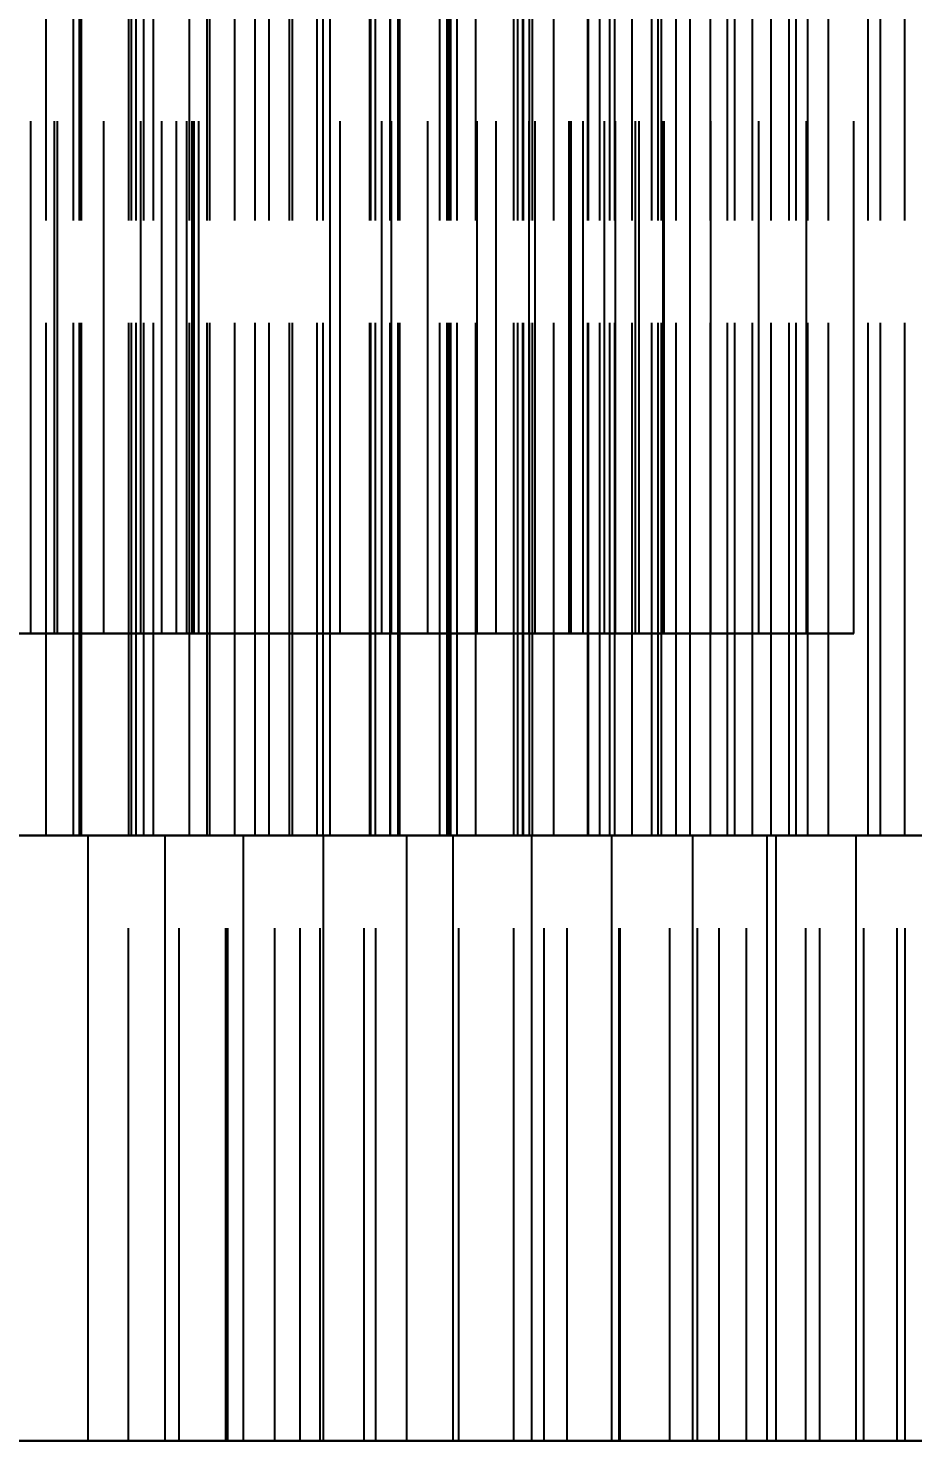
# Model space of a CAD drawing. Header units: millimetres. Extents: x -27 to 154, y -43 to 55.
# Drawn here: x 15.452 to 17.644, y 46.249 to 49.749 of the extents above; entities that cross this region are included whole.
import ezdxf

# ---------------------------------------------------------------- set-up
doc = ezdxf.new("R2010")
doc.units = ezdxf.units.MM
doc.linetypes.add('DASHED', pattern=[1.524, 1.27, -0.254])
for name, color, linetype in [('DIMS', 3, 'CONTINUOUS'), ('HIDDEN', 8, 'DASHED'), ('VISIBLE', 7, 'CONTINUOUS')]:
    doc.layers.add(name, color=color, linetype=linetype)
doc.styles.add('OpenSansCondensed-Light', font='OpenSansCondensed-Light.ttf')
doc.dimstyles.new('EZDXF', dxfattribs={"dimtxt": 0.25, "dimasz": 0.175, "dimexe": 0.375, "dimexo": 0.125, "dimgap": 0.1, "dimtad": 1, "dimlfac": 100, "dimzin": 12, "dimdsep": 46, "dimtxsty": 'OpenSansCondensed-Light', "dimblk": 'ARCHTICK', "dimcen": 2.5, "dimazin": 3, "dimtfac": 0.5, "dimtmove": 2, "dimatfit": 3})

# ---------------------------------------------------------------- blocks, each defined once
blk = doc.blocks.new('_ARCHTICK')
at = {"color": 0, "linetype": 'BYBLOCK', "const_width": 0.15}
blk.add_lwpolyline([(-0.5, -0.5), (0.5, 0.5)], dxfattribs=at)

msp = doc.modelspace()

# ---------------------------------------------------------------- linework, layer by layer
at = {"layer": 'HIDDEN'}
for points in [[(15.49615, 47.74871), (15.49615, 51.74871)], [(15.49615, 47.74871), (15.49615, 51.74871)], [(15.56405, 47.74871), (15.56405, 51.74871)], [(15.56405, 47.74871), (15.56405, 51.74871)], [(15.57917, 47.74871), (15.57917, 51.74871)], [(15.57917, 47.74871), (15.57917, 51.74871)], [(15.58438, 47.74871), (15.58438, 51.74871)], [(15.58438, 47.74871), (15.58438, 51.74871)], [(15.70166, 47.74871), (15.70166, 51.74871)], [(15.70166, 47.74871), (15.70166, 51.74871)], [(15.70778, 47.74871), (15.70778, 51.74871)], [(15.70778, 47.74871), (15.70778, 51.74871)], [(15.71945, 47.74871), (15.71945, 51.74871)], [(15.71945, 47.74871), (15.71945, 51.74871)], [(15.73869, 47.74871), (15.73869, 51.74871)], [(15.73869, 47.74871), (15.73869, 51.74871)], [(15.76295, 47.74871), (15.76295, 51.74871)], [(15.76295, 47.74871), (15.76295, 51.74871)], [(15.85142, 47.74871), (15.85142, 51.74871)], [(15.85142, 47.74871), (15.85142, 51.74871)], [(15.89527, 47.74871), (15.89527, 51.74871)], [(15.89527, 47.74871), (15.89527, 51.74871)], [(15.90241, 47.74871), (15.90241, 51.74871)], [(15.90241, 47.74871), (15.90241, 51.74871)], [(15.96428, 47.74871), (15.96428, 51.74871)], [(15.96428, 47.74871), (15.96428, 51.74871)], [(16.01419, 47.74871), (16.01419, 51.74871)], [(16.01419, 47.74871), (16.01419, 51.74871)], [(16.04909, 47.74871), (16.04909, 51.74871)], [(16.04909, 47.74871), (16.04909, 51.74871)], [(16.09936, 47.74871), (16.09936, 51.74871)], [(16.09936, 47.74871), (16.09936, 51.74871)], [(16.10685, 47.74871), (16.10685, 51.74871)], [(16.10685, 47.74871), (16.10685, 51.74871)], [(16.16782, 47.74871), (16.16782, 51.74871)], [(16.16782, 47.74871), (16.16782, 51.74871)], [(16.18334, 47.74871), (16.18334, 51.74871)], [(16.18334, 47.74871), (16.18334, 51.74871)], [(16.20025, 47.74871), (16.20025, 51.74871)], [(16.20025, 47.74871), (16.20025, 51.74871)], [(16.29834, 47.74871), (16.29834, 51.74871)], [(16.29834, 47.74871), (16.29834, 51.74871)], [(16.30129, 47.74871), (16.30129, 51.74871)], [(16.30129, 47.74871), (16.30129, 51.74871)], [(16.31259, 47.74871), (16.31259, 51.74871)], [(16.31259, 47.74871), (16.31259, 51.74871)], [(16.3488, 47.74871), (16.3488, 51.74871)], [(16.3488, 47.74871), (16.3488, 51.74871)], [(16.35028, 47.74871), (16.35028, 51.74871)], [(16.35028, 47.74871), (16.35028, 51.74871)], [(16.3685, 47.74871), (16.3685, 51.74871)], [(16.3685, 47.74871), (16.3685, 51.74871)], [(16.37339, 47.74871), (16.37339, 51.74871)], [(16.37339, 47.74871), (16.37339, 51.74871)], [(16.47181, 47.74871), (16.47181, 51.74871)], [(16.47181, 47.74871), (16.47181, 51.74871)], [(16.48992, 47.74871), (16.48992, 51.74871)], [(16.48992, 47.74871), (16.48992, 51.74871)], [(16.4905, 47.74871), (16.4905, 51.74871)], [(16.4905, 47.74871), (16.4905, 51.74871)], [(16.49476, 47.74871), (16.49476, 51.74871)], [(16.49476, 47.74871), (16.49476, 51.74871)], [(16.49731, 47.74871), (16.49731, 51.74871)], [(16.49731, 47.74871), (16.49731, 51.74871)], [(16.49914, 47.74871), (16.49914, 51.74871)], [(16.49914, 47.74871), (16.49914, 51.74871)], [(16.51511, 47.74871), (16.51511, 51.74871)], [(16.51511, 47.74871), (16.51511, 51.74871)], [(16.56109, 47.74871), (16.56109, 51.74871)], [(16.56109, 47.74871), (16.56109, 51.74871)], [(16.65581, 47.74871), (16.65581, 51.74871)], [(16.65581, 47.74871), (16.65581, 51.74871)], [(16.66579, 47.74871), (16.66579, 51.74871)], [(16.66579, 47.74871), (16.66579, 51.74871)], [(16.6779, 47.74871), (16.6779, 51.74871)], [(16.6779, 47.74871), (16.6779, 51.74871)], [(16.6796, 47.74871), (16.6796, 51.74871)], [(16.6796, 47.74871), (16.6796, 51.74871)], [(16.69468, 47.74871), (16.69468, 51.74871)], [(16.69468, 47.74871), (16.69468, 51.74871)], [(16.70155, 47.74871), (16.70155, 51.74871)], [(16.70155, 47.74871), (16.70155, 51.74871)], [(16.75451, 47.74871), (16.75451, 51.74871)], [(16.75451, 47.74871), (16.75451, 51.74871)], [(16.83865, 47.74871), (16.83865, 51.74871)], [(16.83865, 47.74871), (16.83865, 51.74871)], [(16.83911, 47.74871), (16.83911, 51.74871)], [(16.83911, 47.74871), (16.83911, 51.74871)], [(16.84023, 47.74871), (16.84023, 51.74871)], [(16.84023, 47.74871), (16.84023, 51.74871)], [(16.86877, 47.74871), (16.86877, 51.74871)], [(16.86877, 47.74871), (16.86877, 51.74871)], [(16.89323, 47.74871), (16.89323, 51.74871)], [(16.89323, 47.74871), (16.89323, 51.74871)], [(16.90543, 47.74871), (16.90543, 51.74871)], [(16.90543, 47.74871), (16.90543, 51.74871)], [(16.94859, 47.74871), (16.94859, 51.74871)], [(16.94859, 47.74871), (16.94859, 51.74871)], [(16.99738, 47.74871), (16.99738, 51.74871)], [(16.99738, 47.74871), (16.99738, 51.74871)], [(17.01326, 47.74871), (17.01326, 51.74871)], [(17.01326, 47.74871), (17.01326, 51.74871)], [(17.02168, 47.74871), (17.02168, 51.74871)], [(17.02168, 47.74871), (17.02168, 51.74871)], [(17.0579, 47.74871), (17.0579, 51.74871)], [(17.0579, 47.74871), (17.0579, 51.74871)], [(17.0928, 47.74871), (17.0928, 51.74871)], [(17.0928, 47.74871), (17.0928, 51.74871)], [(17.1432, 47.74871), (17.1432, 51.74871)], [(17.1432, 47.74871), (17.1432, 51.74871)], [(17.18485, 47.74871), (17.18485, 51.74871)], [(17.18485, 47.74871), (17.18485, 51.74871)], [(17.20347, 47.74871), (17.20347, 51.74871)], [(17.20347, 47.74871), (17.20347, 51.74871)], [(17.24691, 47.74871), (17.24691, 51.74871)], [(17.24691, 47.74871), (17.24691, 51.74871)], [(17.29325, 47.74871), (17.29325, 51.74871)], [(17.29325, 47.74871), (17.29325, 51.74871)], [(17.33821, 47.74871), (17.33821, 51.74871)], [(17.33821, 47.74871), (17.33821, 51.74871)], [(17.35498, 47.74871), (17.35498, 51.74871)], [(17.35498, 47.74871), (17.35498, 51.74871)], [(17.38444, 47.74871), (17.38444, 51.74871)], [(17.38444, 47.74871), (17.38444, 51.74871)], [(17.4357, 47.74871), (17.4357, 51.74871)], [(17.4357, 47.74871), (17.4357, 51.74871)], [(17.53352, 47.74871), (17.53352, 51.74871)], [(17.53352, 47.74871), (17.53352, 51.74871)], [(17.56452, 47.74871), (17.56452, 51.74871)], [(17.56452, 47.74871), (17.56452, 51.74871)], [(17.6242, 47.74871), (17.6242, 51.74871)], [(17.6242, 47.74871), (17.6242, 51.74871)], [(15.45816, 48.24871), (15.45816, 51.24871)], [(15.45816, 48.24871), (15.45816, 51.24871)], [(15.51701, 48.24871), (15.51701, 51.24871)], [(15.51701, 48.24871), (15.51701, 51.24871)], [(15.525, 48.24871), (15.525, 51.24871)], [(15.63972, 48.24871), (15.63972, 51.24871)], [(15.63972, 48.24871), (15.63972, 51.24871)], [(15.73081, 48.24871), (15.73081, 51.24871)], [(15.73081, 48.24871), (15.73081, 51.24871)], [(15.78311, 48.24871), (15.78311, 51.24871)], [(15.78311, 48.24871), (15.78311, 51.24871)], [(15.81975, 48.24871), (15.81975, 51.24871)], [(15.81975, 48.24871), (15.81975, 51.24871)], [(15.84476, 48.24871), (15.84476, 51.24871)], [(15.84476, 48.24871), (15.84476, 51.24871)], [(15.85801, 48.24871), (15.85801, 51.24871)], [(15.85801, 48.24871), (15.85801, 51.24871)], [(15.85923, 48.24871), (15.85923, 51.24871)], [(15.85923, 48.24871), (15.85923, 51.24871)], [(15.86359, 48.24871), (15.86359, 51.24871)], [(15.86359, 48.24871), (15.86359, 51.24871)], [(15.87467, 48.24871), (15.87467, 51.24871)], [(15.87467, 48.24871), (15.87467, 51.24871)], [(16.20014, 48.24871), (16.20014, 51.24871)], [(16.20014, 48.24871), (16.20014, 51.24871)], [(16.2252, 48.24871), (16.2252, 51.24871)], [(16.2252, 48.24871), (16.2252, 51.24871)], [(16.32818, 48.24871), (16.32818, 51.24871)], [(16.32818, 48.24871), (16.32818, 51.24871)], [(16.35259, 48.24871), (16.35259, 51.24871)], [(16.35259, 48.24871), (16.35259, 51.24871)], [(16.44273, 48.24871), (16.44273, 51.24871)], [(16.44273, 48.24871), (16.44273, 51.24871)], [(16.56506, 48.24871), (16.56506, 51.24871)], [(16.56506, 48.24871), (16.56506, 51.24871)], [(16.61152, 48.24871), (16.61152, 51.24871)], [(16.61152, 48.24871), (16.61152, 51.24871)], [(16.69369, 48.24871), (16.69369, 51.24871)], [(16.69369, 48.24871), (16.69369, 51.24871)], [(16.70831, 48.24871), (16.70831, 51.24871)], [(16.70831, 48.24871), (16.70831, 51.24871)], [(16.79248, 48.24871), (16.79248, 51.24871)], [(16.79248, 48.24871), (16.79248, 51.24871)], [(16.79732, 48.24871), (16.79732, 51.24871)], [(16.79732, 48.24871), (16.79732, 51.24871)], [(16.82763, 48.24871), (16.82763, 51.24871)], [(16.82763, 48.24871), (16.82763, 51.24871)], [(16.88014, 48.24871), (16.88014, 51.24871)], [(16.88014, 48.24871), (16.88014, 51.24871)], [(16.90782, 48.24871), (16.90782, 51.24871)], [(16.90782, 48.24871), (16.90782, 51.24871)], [(16.95698, 48.24871), (16.95698, 51.24871)], [(16.95698, 48.24871), (16.95698, 51.24871)], [(16.96611, 48.24871), (16.96611, 51.24871)], [(16.96611, 48.24871), (16.96611, 51.24871)], [(17.02534, 48.24871), (17.02534, 51.24871)], [(17.02534, 48.24871), (17.02534, 51.24871)], [(17.02773, 48.24871), (17.02773, 51.24871)], [(17.02773, 48.24871), (17.02773, 51.24871)], [(17.09214, 48.24871), (17.09214, 51.24871)], [(17.09214, 48.24871), (17.09214, 51.24871)], [(17.14379, 48.24871), (17.14379, 51.24871)], [(17.14379, 48.24871), (17.14379, 51.24871)], [(17.26242, 48.24871), (17.26242, 51.24871)], [(17.26242, 48.24871), (17.26242, 51.24871)], [(17.3806, 48.24871), (17.3806, 51.24871)], [(17.3806, 48.24871), (17.3806, 51.24871)], [(17.49773, 48.24871), (17.49773, 51.24871)], [(17.49773, 48.24871), (17.49773, 51.24871)], [(15.40319, 48.24871), (15.51701, 48.24871)], [(15.51701, 48.24871), (15.40319, 48.24871)], [(15.42817, 48.24871), (15.47659, 48.24871), (15.525, 48.24871)], [(15.525, 48.24871), (15.51872, 48.24871), (15.51243, 48.24871), (15.50615, 48.24871), (15.49987, 48.24871), (15.49358, 48.24871), (15.4873, 48.24871), (15.48102, 48.24871), (15.47473, 48.24871), (15.46845, 48.24871), (15.46217, 48.24871), (15.45588, 48.24871), (15.4496, 48.24871)], [(15.45816, 48.24871), (15.87467, 48.24871)], [(15.73081, 48.24871), (15.45816, 48.24871)], [(15.87467, 48.24871), (15.45816, 48.24871)], [(15.45816, 48.24871), (15.73081, 48.24871)], [(15.51701, 48.24871), (15.63972, 48.24871)], [(15.63972, 48.24871), (15.51701, 48.24871)], [(15.63972, 48.24871), (15.85801, 48.24871)], [(15.85801, 48.24871), (15.63972, 48.24871)], [(15.78311, 48.24871), (15.73081, 48.24871)], [(15.73081, 48.24871), (15.78311, 48.24871)], [(15.81975, 48.24871), (15.78311, 48.24871)], [(15.78311, 48.24871), (15.81975, 48.24871)], [(15.84476, 48.24871), (15.81975, 48.24871)], [(15.81975, 48.24871), (15.84476, 48.24871)], [(15.85923, 48.24871), (15.84476, 48.24871)], [(15.84476, 48.24871), (15.85923, 48.24871)], [(15.85801, 48.24871), (15.86359, 48.24871)], [(15.86359, 48.24871), (15.85801, 48.24871)], [(15.86359, 48.24871), (15.85923, 48.24871)], [(15.85923, 48.24871), (15.86359, 48.24871)], [(15.87467, 48.24871), (16.2252, 48.24871)], [(16.2252, 48.24871), (15.87467, 48.24871)], [(16.20014, 48.24871), (16.35259, 48.24871)], [(16.61152, 48.24871), (16.20014, 48.24871)], [(16.35259, 48.24871), (16.20014, 48.24871)], [(16.20014, 48.24871), (16.61152, 48.24871)], [(16.2252, 48.24871), (16.32818, 48.24871)], [(16.32818, 48.24871), (16.2252, 48.24871)], [(16.32818, 48.24871), (16.44273, 48.24871)], [(16.44273, 48.24871), (16.32818, 48.24871)], [(16.35259, 48.24871), (16.79248, 48.24871)], [(16.79248, 48.24871), (16.35259, 48.24871)], [(16.44273, 48.24871), (16.56506, 48.24871)], [(16.56506, 48.24871), (16.44273, 48.24871)], [(16.56506, 48.24871), (16.69369, 48.24871)], [(16.69369, 48.24871), (16.56506, 48.24871)], [(16.70831, 48.24871), (16.61152, 48.24871)], [(16.61152, 48.24871), (16.70831, 48.24871)], [(16.69369, 48.24871), (16.82763, 48.24871)], [(16.82763, 48.24871), (16.69369, 48.24871)], [(16.79732, 48.24871), (16.70831, 48.24871)], [(16.70831, 48.24871), (16.79732, 48.24871)], [(16.79248, 48.24871), (16.90782, 48.24871)], [(16.90782, 48.24871), (16.79248, 48.24871)], [(16.88014, 48.24871), (16.79732, 48.24871)], [(16.79732, 48.24871), (16.88014, 48.24871)], [(16.82763, 48.24871), (16.96611, 48.24871)], [(16.96611, 48.24871), (16.82763, 48.24871)], [(16.95698, 48.24871), (16.88014, 48.24871)], [(16.88014, 48.24871), (16.95698, 48.24871)], [(16.90782, 48.24871), (17.02534, 48.24871)], [(17.02534, 48.24871), (16.90782, 48.24871)], [(17.02773, 48.24871), (16.95698, 48.24871)], [(16.95698, 48.24871), (17.02773, 48.24871)], [(16.96611, 48.24871), (17.09214, 48.24871)], [(17.09214, 48.24871), (16.96611, 48.24871)], [(17.02534, 48.24871), (17.14379, 48.24871)], [(17.14379, 48.24871), (17.02534, 48.24871)], [(17.09214, 48.24871), (17.02773, 48.24871)], [(17.02773, 48.24871), (17.09214, 48.24871)], [(17.14379, 48.24871), (17.26242, 48.24871)], [(17.26242, 48.24871), (17.14379, 48.24871)], [(17.26242, 48.24871), (17.3806, 48.24871)], [(17.3806, 48.24871), (17.26242, 48.24871)], [(17.3806, 48.24871), (17.49773, 48.24871)], [(17.49773, 48.24871), (17.3806, 48.24871)], [(17.625, 47.74871), (17.06548, 47.74871), (16.50595, 47.74871), (15.94643, 47.74871), (15.3869, 47.74871), (14.82738, 47.74871), (14.26786, 47.74871), (13.70833, 47.74871), (13.14881, 47.74871), (12.58929, 47.74871), (12.02976, 47.74871), (11.47024, 47.74871), (10.91071, 47.74871), (10.35119, 47.74871), (9.79167, 47.74871), (9.23214, 47.74871)], [(9.23214, 47.74871), (9.79167, 47.74871), (10.35119, 47.74871), (10.91071, 47.74871), (11.47024, 47.74871), (12.02976, 47.74871), (12.58929, 47.74871), (13.14881, 47.74871), (13.70833, 47.74871), (14.26786, 47.74871), (14.82738, 47.74871), (15.3869, 47.74871), (15.94643, 47.74871), (16.50595, 47.74871), (17.06548, 47.74871), (17.625, 47.74871)], [(9.41071, 47.74871), (10.01786, 47.74871), (10.625, 47.74871), (11.23214, 47.74871), (11.83929, 47.74871), (12.44643, 47.74871), (13.05357, 47.74871), (13.66071, 47.74871), (14.26786, 47.74871), (14.875, 47.74871), (15.48214, 47.74871), (16.08929, 47.74871), (16.69643, 47.74871), (17.30357, 47.74871), (17.91071, 47.74871), (18.51786, 47.74871), (19.125, 47.74871)], [(15.49615, 47.74871), (15.29322, 47.74871)], [(15.29322, 47.74871), (15.49615, 47.74871)], [(17.77274, 47.74871), (17.63751, 47.74871), (17.50229, 47.74871), (17.36706, 47.74871), (17.23183, 47.74871), (17.09661, 47.74871), (16.96138, 47.74871), (16.82616, 47.74871), (16.69093, 47.74871), (16.5557, 47.74871), (16.42048, 47.74871), (16.28525, 47.74871), (16.15002, 47.74871), (16.0148, 47.74871), (15.87957, 47.74871), (15.74435, 47.74871), (15.60912, 47.74871), (15.47389, 47.74871), (15.33867, 47.74871)], [(15.56405, 47.74871), (15.36785, 47.74871)], [(15.36785, 47.74871), (15.56405, 47.74871)], [(15.41362, 47.74871), (15.6008, 47.74871)], [(15.44615, 47.74871), (15.58438, 47.74871)], [(15.58438, 47.74871), (15.44615, 47.74871)], [(15.70166, 47.74871), (15.49615, 47.74871)], [(15.49615, 47.74871), (15.70166, 47.74871)], [(15.76295, 47.74871), (15.56405, 47.74871)], [(15.56405, 47.74871), (15.76295, 47.74871)], [(15.70778, 47.74871), (15.57917, 47.74871)], [(15.57917, 47.74871), (15.73869, 47.74871)], [(15.73869, 47.74871), (15.57917, 47.74871)], [(15.57917, 47.74871), (15.70778, 47.74871)], [(15.58438, 47.74871), (15.71945, 47.74871)], [(15.71945, 47.74871), (15.58438, 47.74871)], [(15.6008, 47.74871), (15.79166, 47.74871)], [(15.6008, 46.24871), (15.6008, 47.74871)], [(15.70088, 47.74871), (15.94152, 47.74871)], [(15.82584, 47.74871), (15.70088, 47.74871)], [(15.94152, 47.74871), (15.70088, 47.74871)], [(15.70088, 47.74871), (15.82584, 47.74871)], [(15.70088, 46.24871), (15.70088, 47.74871)], [(15.70088, 46.24871), (15.70088, 47.74871)], [(15.85142, 47.74871), (15.70166, 47.74871)], [(15.70166, 47.74871), (15.85142, 47.74871)], [(15.90241, 47.74871), (15.70778, 47.74871)], [(15.70778, 47.74871), (15.90241, 47.74871)], [(15.71945, 47.74871), (15.85142, 47.74871)], [(15.85142, 47.74871), (15.71945, 47.74871)], [(15.73869, 47.74871), (15.89527, 47.74871)], [(15.89527, 47.74871), (15.73869, 47.74871)], [(15.96428, 47.74871), (15.76295, 47.74871)], [(15.76295, 47.74871), (15.96428, 47.74871)], [(15.79166, 47.74871), (15.98594, 47.74871)], [(15.79166, 46.24871), (15.79166, 47.74871)], [(15.94643, 47.74871), (15.82584, 47.74871)], [(15.82584, 47.74871), (15.94643, 47.74871)], [(15.82584, 46.24871), (15.82584, 47.74871)], [(15.82584, 46.24871), (15.82584, 47.74871)], [(15.89527, 47.74871), (16.04909, 47.74871)], [(16.04909, 47.74871), (15.89527, 47.74871)], [(16.09936, 47.74871), (15.90241, 47.74871)], [(15.90241, 47.74871), (16.09936, 47.74871)], [(15.94152, 47.74871), (16.12573, 47.74871)], [(16.12573, 47.74871), (15.94152, 47.74871)], [(15.94152, 46.24871), (15.94152, 47.74871)], [(15.94152, 46.24871), (15.94152, 47.74871)], [(16.06298, 47.74871), (15.94643, 47.74871)], [(15.94643, 47.74871), (16.06298, 47.74871)], [(15.94643, 46.24871), (15.94643, 47.74871)], [(15.94643, 46.24871), (15.94643, 47.74871)], [(16.16782, 47.74871), (15.96428, 47.74871)], [(15.96428, 47.74871), (16.16782, 47.74871)], [(15.98594, 47.74871), (16.18344, 47.74871)], [(15.98594, 46.24871), (15.98594, 47.74871)], [(16.10685, 47.74871), (16.01419, 47.74871)], [(16.01419, 47.74871), (16.18334, 47.74871)], [(16.18334, 47.74871), (16.01419, 47.74871)], [(16.01419, 47.74871), (16.10685, 47.74871)], [(16.04909, 47.74871), (16.20025, 47.74871)], [(16.20025, 47.74871), (16.04909, 47.74871)], [(16.1757, 47.74871), (16.06298, 47.74871)], [(16.06298, 47.74871), (16.1757, 47.74871)], [(16.06298, 46.24871), (16.06298, 47.74871)], [(16.06298, 46.24871), (16.06298, 47.74871)], [(16.29834, 47.74871), (16.09936, 47.74871)], [(16.09936, 47.74871), (16.29834, 47.74871)], [(16.30129, 47.74871), (16.10685, 47.74871)], [(16.10685, 47.74871), (16.30129, 47.74871)], [(16.12573, 47.74871), (16.31388, 47.74871)], [(16.31388, 47.74871), (16.12573, 47.74871)], [(16.12573, 46.24871), (16.12573, 47.74871)], [(16.12573, 46.24871), (16.12573, 47.74871)], [(16.37339, 47.74871), (16.16782, 47.74871)], [(16.16782, 47.74871), (16.37339, 47.74871)], [(16.28473, 47.74871), (16.1757, 47.74871)], [(16.1757, 47.74871), (16.28473, 47.74871)], [(16.1757, 46.24871), (16.1757, 47.74871)], [(16.1757, 46.24871), (16.1757, 47.74871)], [(16.18334, 47.74871), (16.35028, 47.74871)], [(16.35028, 47.74871), (16.18334, 47.74871)], [(16.18344, 47.74871), (16.39018, 47.74871)], [(16.18344, 46.24871), (16.18344, 47.74871)], [(16.20025, 47.74871), (16.3488, 47.74871)], [(16.3488, 47.74871), (16.20025, 47.74871)], [(16.39018, 47.74871), (16.28473, 47.74871)], [(16.28473, 47.74871), (16.39018, 47.74871)], [(16.28473, 46.24871), (16.28473, 47.74871)], [(16.28473, 46.24871), (16.28473, 47.74871)], [(16.49914, 47.74871), (16.29834, 47.74871)], [(16.29834, 47.74871), (16.49914, 47.74871)], [(16.49731, 47.74871), (16.30129, 47.74871)], [(16.30129, 47.74871), (16.49731, 47.74871)], [(16.3685, 47.74871), (16.31259, 47.74871)], [(16.31259, 47.74871), (16.48992, 47.74871)], [(16.48992, 47.74871), (16.31259, 47.74871)], [(16.31259, 47.74871), (16.3685, 47.74871)], [(16.31388, 47.74871), (16.50559, 47.74871)], [(16.39018, 47.74871), (16.31388, 47.74871)], [(16.31388, 46.24871), (16.31388, 47.74871)], [(16.31388, 46.24871), (16.31388, 47.74871)], [(16.3488, 47.74871), (16.49476, 47.74871)], [(16.49476, 47.74871), (16.3488, 47.74871)], [(16.35028, 47.74871), (16.51511, 47.74871)], [(16.51511, 47.74871), (16.35028, 47.74871)], [(16.56109, 47.74871), (16.3685, 47.74871)], [(16.3685, 47.74871), (16.56109, 47.74871)], [(16.49476, 47.74871), (16.37339, 47.74871)], [(16.37339, 47.74871), (16.49476, 47.74871)], [(16.39018, 46.24871), (16.39018, 47.74871)], [(16.4905, 47.74871), (16.47181, 47.74871)], [(16.47181, 47.74871), (16.65581, 47.74871)], [(16.65581, 47.74871), (16.47181, 47.74871)], [(16.47181, 47.74871), (16.4905, 47.74871)], [(16.48992, 47.74871), (16.66579, 47.74871)], [(16.66579, 47.74871), (16.48992, 47.74871)], [(16.4905, 47.74871), (16.6796, 47.74871)], [(16.6796, 47.74871), (16.4905, 47.74871)], [(16.69468, 47.74871), (16.49731, 47.74871)], [(16.49731, 47.74871), (16.69468, 47.74871)], [(16.70155, 47.74871), (16.49914, 47.74871)], [(16.49914, 47.74871), (16.70155, 47.74871)], [(16.50559, 47.74871), (16.70055, 47.74871)], [(16.50559, 46.24871), (16.50559, 47.74871)], [(16.51511, 47.74871), (16.6779, 47.74871)], [(16.6779, 47.74871), (16.51511, 47.74871)], [(16.51884, 47.74871), (16.73057, 47.74871)], [(16.65522, 47.74871), (16.51884, 47.74871)], [(16.73057, 47.74871), (16.51884, 47.74871)], [(16.51884, 47.74871), (16.65522, 47.74871)], [(16.51884, 46.24871), (16.51884, 47.74871)], [(16.51884, 46.24871), (16.51884, 47.74871)], [(16.75451, 47.74871), (16.56109, 47.74871)], [(16.56109, 47.74871), (16.75451, 47.74871)], [(16.78771, 47.74871), (16.65522, 47.74871)], [(16.65522, 47.74871), (16.78771, 47.74871)], [(16.65522, 46.24871), (16.65522, 47.74871)], [(16.65522, 46.24871), (16.65522, 47.74871)], [(16.65581, 47.74871), (16.83911, 47.74871)], [(16.83911, 47.74871), (16.65581, 47.74871)], [(16.66579, 47.74871), (16.84023, 47.74871)], [(16.84023, 47.74871), (16.66579, 47.74871)], [(16.6779, 47.74871), (16.83865, 47.74871)], [(16.83865, 47.74871), (16.6779, 47.74871)], [(16.6796, 47.74871), (16.86877, 47.74871)], [(16.86877, 47.74871), (16.6796, 47.74871)], [(16.89323, 47.74871), (16.69468, 47.74871)], [(16.69468, 47.74871), (16.89323, 47.74871)], [(16.70055, 47.74871), (16.89853, 47.74871)], [(16.70055, 46.24871), (16.70055, 47.74871)], [(16.90543, 47.74871), (16.70155, 47.74871)], [(16.70155, 47.74871), (16.90543, 47.74871)], [(16.73057, 47.74871), (16.91907, 47.74871)], [(16.91907, 47.74871), (16.73057, 47.74871)], [(16.73057, 46.24871), (16.73057, 47.74871)], [(16.73057, 46.24871), (16.73057, 47.74871)], [(16.94859, 47.74871), (16.75451, 47.74871)], [(16.75451, 47.74871), (16.94859, 47.74871)], [(16.91661, 47.74871), (16.78771, 47.74871)], [(16.78771, 47.74871), (16.91661, 47.74871)], [(16.78771, 46.24871), (16.78771, 47.74871)], [(16.78771, 46.24871), (16.78771, 47.74871)], [(16.83865, 47.74871), (16.99738, 47.74871)], [(16.99738, 47.74871), (16.83865, 47.74871)], [(16.83911, 47.74871), (17.02168, 47.74871)], [(17.02168, 47.74871), (16.83911, 47.74871)], [(16.84023, 47.74871), (17.01326, 47.74871)], [(17.01326, 47.74871), (16.84023, 47.74871)], [(16.86877, 47.74871), (17.0579, 47.74871)], [(17.0579, 47.74871), (16.86877, 47.74871)], [(17.0928, 47.74871), (16.89323, 47.74871)], [(16.89323, 47.74871), (17.0928, 47.74871)], [(16.89853, 47.74871), (17.09935, 47.74871)], [(16.89853, 46.24871), (16.89853, 47.74871)], [(16.99738, 47.74871), (16.90543, 47.74871)], [(16.90543, 47.74871), (16.99738, 47.74871)], [(17.04208, 47.74871), (16.91661, 47.74871)], [(16.91661, 47.74871), (17.04208, 47.74871)], [(16.91661, 46.24871), (16.91661, 47.74871)], [(16.91661, 46.24871), (16.91661, 47.74871)], [(16.91907, 47.74871), (17.11101, 47.74871)], [(17.11101, 47.74871), (16.91907, 47.74871)], [(16.91907, 46.24871), (16.91907, 47.74871)], [(16.91907, 46.24871), (16.91907, 47.74871)], [(17.1432, 47.74871), (16.94859, 47.74871)], [(16.94859, 47.74871), (17.1432, 47.74871)], [(17.01326, 47.74871), (17.18485, 47.74871)], [(17.18485, 47.74871), (17.01326, 47.74871)], [(17.02168, 47.74871), (17.20347, 47.74871)], [(17.20347, 47.74871), (17.02168, 47.74871)], [(17.16425, 47.74871), (17.04208, 47.74871)], [(17.04208, 47.74871), (17.16425, 47.74871)], [(17.04208, 46.24871), (17.04208, 47.74871)], [(17.04208, 46.24871), (17.04208, 47.74871)], [(17.0579, 47.74871), (17.24691, 47.74871)], [(17.24691, 47.74871), (17.0579, 47.74871)], [(17.29325, 47.74871), (17.0928, 47.74871)], [(17.0928, 47.74871), (17.29325, 47.74871)], [(17.09935, 47.74871), (17.28321, 47.74871)], [(17.09935, 46.24871), (17.09935, 47.74871)], [(17.11101, 47.74871), (17.30602, 47.74871)], [(17.28321, 47.74871), (17.11101, 47.74871)], [(17.11101, 46.24871), (17.11101, 47.74871)], [(17.11101, 46.24871), (17.11101, 47.74871)], [(17.33821, 47.74871), (17.1432, 47.74871)], [(17.1432, 47.74871), (17.33821, 47.74871)], [(17.28321, 47.74871), (17.16425, 47.74871)], [(17.16425, 47.74871), (17.28321, 47.74871)], [(17.16425, 46.24871), (17.16425, 47.74871)], [(17.16425, 46.24871), (17.16425, 47.74871)], [(17.18485, 47.74871), (17.35498, 47.74871)], [(17.35498, 47.74871), (17.18485, 47.74871)], [(17.20347, 47.74871), (17.38444, 47.74871)], [(17.38444, 47.74871), (17.20347, 47.74871)], [(17.23238, 47.74871), (17.41385, 47.74871)], [(17.3793, 47.74871), (17.23238, 47.74871)], [(17.41385, 47.74871), (17.23238, 47.74871)], [(17.23238, 47.74871), (17.3793, 47.74871)], [(17.23238, 46.24871), (17.23238, 47.74871)], [(17.23238, 46.24871), (17.23238, 47.74871)], [(17.24691, 47.74871), (17.4357, 47.74871)], [(17.4357, 47.74871), (17.24691, 47.74871)], [(17.28321, 46.24871), (17.28321, 47.74871)], [(17.35498, 47.74871), (17.29325, 47.74871)], [(17.29325, 47.74871), (17.35498, 47.74871)], [(17.30602, 47.74871), (17.50386, 47.74871)], [(17.30602, 46.24871), (17.30602, 47.74871)], [(17.53352, 47.74871), (17.33821, 47.74871)], [(17.33821, 47.74871), (17.53352, 47.74871)], [(17.52286, 47.74871), (17.3793, 47.74871)], [(17.3793, 47.74871), (17.52286, 47.74871)], [(17.3793, 46.24871), (17.3793, 47.74871)], [(17.3793, 46.24871), (17.3793, 47.74871)], [(17.38444, 47.74871), (17.56452, 47.74871)], [(17.56452, 47.74871), (17.38444, 47.74871)], [(17.41385, 47.74871), (17.60545, 47.74871)], [(17.60545, 47.74871), (17.41385, 47.74871)], [(17.41385, 46.24871), (17.41385, 47.74871)], [(17.41385, 46.24871), (17.41385, 47.74871)], [(17.4357, 47.74871), (17.6242, 47.74871)], [(17.6242, 47.74871), (17.4357, 47.74871)], [(17.50386, 47.74871), (17.70429, 47.74871)], [(17.50386, 46.24871), (17.50386, 47.74871)], [(17.66328, 47.74871), (17.52286, 47.74871)], [(17.52286, 47.74871), (17.66328, 47.74871)], [(17.52286, 46.24871), (17.52286, 47.74871)], [(17.52286, 46.24871), (17.52286, 47.74871)], [(17.56452, 47.74871), (17.53352, 47.74871)], [(17.53352, 47.74871), (17.56452, 47.74871)], [(17.60545, 47.74871), (17.79995, 47.74871)], [(17.79995, 47.74871), (17.60545, 47.74871)], [(17.60545, 46.24871), (17.60545, 47.74871)], [(17.60545, 46.24871), (17.60545, 47.74871)], [(17.625, 46.24871), (17.625, 47.74871)], [(17.625, 46.24871), (17.06548, 46.24871), (16.50595, 46.24871), (15.94643, 46.24871), (15.3869, 46.24871), (14.82738, 46.24871), (14.26786, 46.24871), (13.70833, 46.24871), (13.14881, 46.24871), (12.58929, 46.24871), (12.02976, 46.24871), (11.47024, 46.24871), (10.91071, 46.24871), (10.35119, 46.24871), (9.79167, 46.24871), (9.23214, 46.24871)], [(9.23214, 46.24871), (9.79167, 46.24871), (10.35119, 46.24871), (10.91071, 46.24871), (11.47024, 46.24871), (12.02976, 46.24871), (12.58929, 46.24871), (13.14881, 46.24871), (13.70833, 46.24871), (14.26786, 46.24871), (14.82738, 46.24871), (15.3869, 46.24871), (15.94643, 46.24871), (16.50595, 46.24871), (17.06548, 46.24871), (17.625, 46.24871)], [(15.41362, 46.24871), (15.6008, 46.24871)], [(15.6008, 46.24871), (15.79166, 46.24871)], [(15.70088, 46.24871), (15.94152, 46.24871)], [(15.82584, 46.24871), (15.70088, 46.24871)], [(15.94152, 46.24871), (15.70088, 46.24871)], [(15.70088, 46.24871), (15.82584, 46.24871)], [(15.79166, 46.24871), (15.98594, 46.24871)], [(15.94643, 46.24871), (15.82584, 46.24871)], [(15.82584, 46.24871), (15.94643, 46.24871)], [(15.94152, 46.24871), (16.12573, 46.24871)], [(16.12573, 46.24871), (15.94152, 46.24871)], [(16.06298, 46.24871), (15.94643, 46.24871)], [(15.94643, 46.24871), (16.06298, 46.24871)], [(15.98594, 46.24871), (16.18344, 46.24871)], [(16.1757, 46.24871), (16.06298, 46.24871)], [(16.06298, 46.24871), (16.1757, 46.24871)], [(16.12573, 46.24871), (16.31388, 46.24871)], [(16.31388, 46.24871), (16.12573, 46.24871)], [(16.28473, 46.24871), (16.1757, 46.24871)], [(16.1757, 46.24871), (16.28473, 46.24871)], [(16.18344, 46.24871), (16.39018, 46.24871)], [(16.39018, 46.24871), (16.28473, 46.24871)], [(16.28473, 46.24871), (16.39018, 46.24871)], [(16.31388, 46.24871), (16.50559, 46.24871)], [(16.39018, 46.24871), (16.31388, 46.24871)], [(16.50559, 46.24871), (16.70055, 46.24871)], [(16.51884, 46.24871), (16.73057, 46.24871)], [(16.65522, 46.24871), (16.51884, 46.24871)], [(16.73057, 46.24871), (16.51884, 46.24871)], [(16.51884, 46.24871), (16.65522, 46.24871)], [(16.78771, 46.24871), (16.65522, 46.24871)], [(16.65522, 46.24871), (16.78771, 46.24871)], [(16.70055, 46.24871), (16.89853, 46.24871)], [(16.73057, 46.24871), (16.91907, 46.24871)], [(16.91907, 46.24871), (16.73057, 46.24871)], [(16.91661, 46.24871), (16.78771, 46.24871)], [(16.78771, 46.24871), (16.91661, 46.24871)], [(16.89853, 46.24871), (17.09935, 46.24871)], [(17.04208, 46.24871), (16.91661, 46.24871)], [(16.91661, 46.24871), (17.04208, 46.24871)], [(16.91907, 46.24871), (17.11101, 46.24871)], [(17.11101, 46.24871), (16.91907, 46.24871)], [(17.16425, 46.24871), (17.04208, 46.24871)], [(17.04208, 46.24871), (17.16425, 46.24871)], [(17.09935, 46.24871), (17.28321, 46.24871)], [(17.11101, 46.24871), (17.30602, 46.24871)], [(17.28321, 46.24871), (17.11101, 46.24871)], [(17.28321, 46.24871), (17.16425, 46.24871)], [(17.16425, 46.24871), (17.28321, 46.24871)], [(17.23238, 46.24871), (17.41385, 46.24871)], [(17.3793, 46.24871), (17.23238, 46.24871)], [(17.41385, 46.24871), (17.23238, 46.24871)], [(17.23238, 46.24871), (17.3793, 46.24871)], [(17.30602, 46.24871), (17.50386, 46.24871)], [(17.52286, 46.24871), (17.3793, 46.24871)], [(17.3793, 46.24871), (17.52286, 46.24871)], [(17.41385, 46.24871), (17.60545, 46.24871)], [(17.60545, 46.24871), (17.41385, 46.24871)], [(17.50386, 46.24871), (17.70429, 46.24871)], [(17.66328, 46.24871), (17.52286, 46.24871)], [(17.52286, 46.24871), (17.66328, 46.24871)], [(17.60545, 46.24871), (17.79995, 46.24871)], [(17.79995, 46.24871), (17.60545, 46.24871)]]:
    msp.add_lwpolyline(points, dxfattribs=at)
at = {"layer": 'VISIBLE'}
for points in [[(15.6008, 47.74871), (15.41362, 47.74871)], [(15.79166, 47.74871), (15.6008, 47.74871)], [(15.6008, 46.24871), (15.6008, 47.74871)], [(15.98594, 47.74871), (15.79166, 47.74871)], [(15.79166, 46.24871), (15.79166, 47.74871)], [(16.18344, 47.74871), (15.98594, 47.74871)], [(15.98594, 46.24871), (15.98594, 47.74871)], [(16.39018, 47.74871), (16.18344, 47.74871)], [(16.18344, 46.24871), (16.18344, 47.74871)], [(16.50559, 47.74871), (16.39018, 47.74871)], [(16.39018, 46.24871), (16.39018, 47.74871)], [(16.70055, 47.74871), (16.50559, 47.74871)], [(16.50559, 46.24871), (16.50559, 47.74871)], [(16.89853, 47.74871), (16.70055, 47.74871)], [(16.70055, 46.24871), (16.70055, 47.74871)], [(17.09935, 47.74871), (16.89853, 47.74871)], [(16.89853, 46.24871), (16.89853, 47.74871)], [(17.28321, 47.74871), (17.09935, 47.74871)], [(17.09935, 46.24871), (17.09935, 47.74871)], [(17.30602, 47.74871), (17.28321, 47.74871)], [(17.28321, 46.24871), (17.28321, 47.74871)], [(17.50386, 47.74871), (17.30602, 47.74871)], [(17.30602, 46.24871), (17.30602, 47.74871)], [(17.70429, 47.74871), (17.50386, 47.74871)], [(17.50386, 46.24871), (17.50386, 47.74871)], [(15.6008, 46.24871), (15.41362, 46.24871)], [(15.79166, 46.24871), (15.6008, 46.24871)], [(15.98594, 46.24871), (15.79166, 46.24871)], [(16.18344, 46.24871), (15.98594, 46.24871)], [(16.39018, 46.24871), (16.18344, 46.24871)], [(16.50559, 46.24871), (16.39018, 46.24871)], [(16.70055, 46.24871), (16.50559, 46.24871)], [(16.89853, 46.24871), (16.70055, 46.24871)], [(17.09935, 46.24871), (16.89853, 46.24871)], [(17.28321, 46.24871), (17.09935, 46.24871)], [(17.30602, 46.24871), (17.28321, 46.24871)], [(17.50386, 46.24871), (17.30602, 46.24871)], [(17.70429, 46.24871), (17.50386, 46.24871)]]:
    msp.add_lwpolyline(points, dxfattribs=at)

# ---------------------------------------------------------------- dimensions: what is measured, and where the dimension line sits
at = {"layer": 'DIMS'}
msp.add_linear_dim(base=(24.25, 48.24871), p1=(17.5, 48.24871), p2=(17.5, 51.24871), angle=90, dimstyle='EZDXF', override={"dimtxt": 1.6, "dimasz": 1, "dimexe": 0.6, "dimexo": 0.5, "dimdec": 2}, dxfattribs=at).render()

doc.saveas('drawing.dxf')
